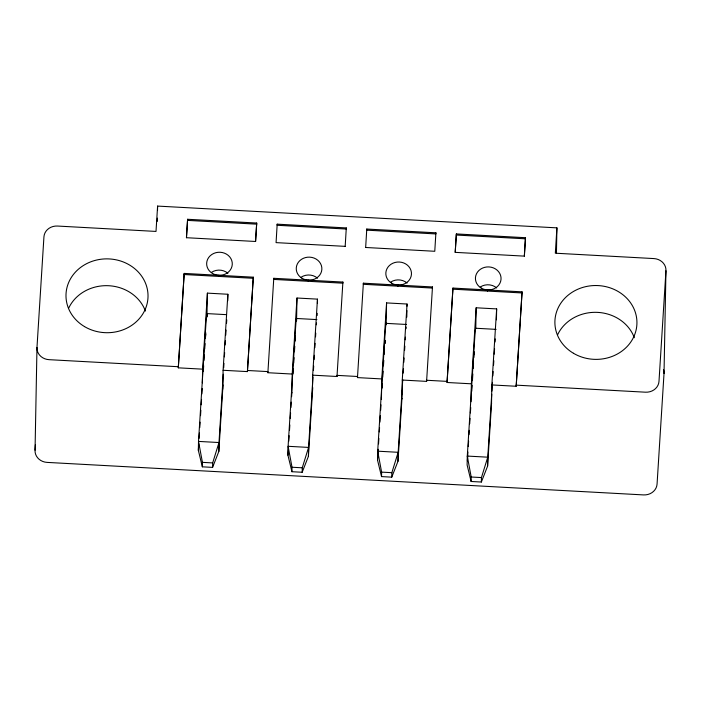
<?xml version="1.0" encoding="UTF-8"?>
<svg xmlns="http://www.w3.org/2000/svg" width="701" height="701" viewBox="0 0 701 701"><rect width="100%" height="100%" fill="white"/><g stroke="black" fill="none" stroke-linecap="round" stroke-linejoin="round"><path stroke-width="1.05" d="M295.384 339.897L295.384 338.925L295.174 340.642M556.918 227.86L555.323 253.201L653.875 258.573A12.82 11.54 1.1 0 1 665.95 270.788L664.022 373.519L657.065 484.093A12.82 11.54 1.1 0 1 643.544 494.915L47.125 462.397A12.82 11.54 1.1 0 1 35.05 450.182L36.978 347.451L43.935 236.868A12.82 11.54 1.1 0 1 57.456 226.046L156.008 231.426L157.602 206.085L556.918 227.86L556.445 252.991M157.313 221.385L157.374 218.107M157.515 210.449L157.602 206.085M202.615 369.164L178.299 367.832L184.188 273.416L253.298 277.184L247.409 371.6L223.093 370.277L227.878 294.254L207.4 293.132L202.615 369.164L202.352 382.869M178.299 367.832L184.188 273.416M186.484 237.735L187.596 219.273L256.706 223.041L255.593 241.503M223.006 384.91L218.826 451.462L212.587 467.383L202.344 466.822L198.348 450.349L198.514 441.411L205.472 330.828A30.765 0.535 -86.9 0 1 206.953 316.58M202.344 466.822L202.431 462.353L198.514 441.411L218.992 442.533L218.826 451.462M206.944 317.167L207.4 293.132M212.587 467.383L212.666 462.914L218.992 442.533L223.286 374.229M218.721 276.413L218.747 275.3M222.734 389.257L223.093 370.277M227.755 300.808L227.878 294.254M247.409 371.6L253.298 277.184M291.853 393.024L292.203 374.045L267.887 372.722L267.905 371.6L247.427 370.487M273.776 278.297L273.758 279.419L342.868 283.186L342.894 282.065L273.776 278.297L267.887 372.722M277.184 224.162L277.167 225.275L346.276 229.043L346.294 227.93L277.184 224.162L276.071 242.625L345.137 246.358M312.734 387.627L308.414 456.351L302.175 472.264L291.94 471.712L287.936 455.229L288.102 446.3L295.06 335.718A30.765 0.535 -86.9 0 1 296.567 319.56M291.94 471.712L292.019 467.243L288.102 446.3L308.58 447.413L308.414 456.351M295.375 340.756L295.471 335.437L295.13 340.87M296.558 320.962L296.987 298.021L317.465 299.134L317.387 303.507M302.175 472.264L302.262 467.804L308.58 447.413L313.014 376.945M308.317 281.303L308.335 280.181M312.331 394.146L312.681 375.166L317.465 299.134M317.159 315.529L317.202 313.338M312.681 375.166L336.997 376.49L337.023 375.377L357.501 376.49L357.475 377.602L381.791 378.934L381.44 397.914M363.372 283.186L363.346 284.299L432.464 288.067L432.482 286.954L363.372 283.186L357.475 377.602M366.772 229.043L366.754 230.165L435.864 233.932L435.891 232.811L366.772 229.043L365.659 247.506M401.962 398.352L398.002 461.232L391.763 477.153L381.528 476.592L377.524 460.119L377.69 451.181L384.647 340.598A30.765 0.535 -86.9 0 1 386.155 324.449M381.528 476.592L381.616 472.123L377.69 451.181L398.168 452.303L398.002 461.232M385.007 343.516L385.059 340.318L384.858 343.578M386.172 324.756L386.575 302.911L407.053 304.024L407.018 306.206M391.763 477.153L391.85 472.684L398.168 452.303L402.742 379.662M397.905 286.183L397.923 285.07M401.918 399.027L402.269 380.047L407.053 304.024M406.808 317.132L406.93 310.578M402.269 380.047L426.594 381.379L426.611 380.257L447.089 381.379L447.072 382.492L471.387 383.815L471.046 401.743M447.072 382.492L452.96 288.067L522.07 291.844L516.181 386.26L491.865 384.937L496.65 308.904L476.172 307.792L471.387 383.815M525.478 237.7L524.322 256.128L455.203 252.36L456.369 233.932L525.478 237.7L524.366 256.163M491.55 403.241L487.598 466.121L481.359 482.034L471.116 481.482L471.203 477.013L467.287 456.071L474.244 345.488A30.765 0.535 -86.9 0 1 475.707 328.322M475.777 328.55L476.172 307.792M481.359 482.034L481.438 477.574L487.765 457.183L491.716 394.304M487.493 291.073L487.519 289.951M487.598 466.121L487.765 457.183L467.287 456.071L467.12 465L471.116 481.482M491.506 403.916L491.865 384.937M496.439 319.831L496.65 308.904M516.181 386.26L522.07 291.844M35.05 450.182L35.392 444.758M187.596 219.273L186.431 237.709L255.55 241.477L256.706 223.041M198.348 450.349L198.751 443.838M199.093 438.423L199.434 432.999M199.776 427.575L200.118 422.16M200.53 415.649L200.872 410.234M201.205 404.81L201.546 399.395M201.888 393.971L202.23 388.547M203.325 371.206L203.667 365.782M204.009 360.367L204.35 354.943M204.718 349.019L205.06 343.586M205.402 338.154L205.744 332.721M223.698 367.727L223.969 363.39M224.381 356.879L224.653 352.55M225.126 344.953L225.398 340.625M225.74 335.201L225.95 331.95A30.765 0.535 -86.9 0 1 226.064 330.057M292.203 374.045L296.987 298.021M287.936 455.229L288.479 446.555M288.821 441.139L289.162 435.715M289.504 430.3L289.846 424.876M290.258 418.374L290.591 412.95M290.933 407.526L291.274 402.111M291.616 396.687L291.888 392.35M293.053 373.922L293.395 368.498M293.737 363.083L294.07 357.659M294.446 351.736L294.788 346.303M313.426 370.443L313.697 366.106M314.109 359.604L314.381 355.267M314.854 347.678L315.126 343.341M336.997 376.49L342.894 282.065M345.181 246.393L346.294 227.93M381.791 378.934L386.575 302.911M377.524 460.119L378.207 449.271M378.549 443.856L378.89 438.432M379.302 431.93L379.574 427.592M379.916 422.168L380.319 415.667M380.661 410.243L381.002 404.827M381.344 399.404L381.484 397.239M382.054 388.135L382.325 383.789M382.737 377.269L383.123 371.215M383.456 365.799L383.798 360.375M384.174 354.443L384.516 349.01M403.154 373.16L403.425 368.822M403.829 362.321L404.109 357.983M404.582 350.395L404.854 346.057M402.234 394.015L402.462 390.334M426.594 381.379L432.482 286.954M435.891 232.811L434.778 251.282L365.615 247.479M447.089 381.379L452.96 288.067M455.203 252.36L456.369 233.932M467.392 460.662L467.935 451.996M468.277 446.572L468.618 441.148M469.03 434.646L469.302 430.309M469.705 423.807L470.047 418.383M470.389 412.959L470.73 407.544M471.755 391.281L472.123 385.41M472.465 379.977L472.842 373.931M473.184 368.516L473.525 363.092M473.867 357.668L474.244 351.727M491.927 391.053L492.47 382.378M492.882 375.876L493.153 371.539M493.557 365.037L493.837 360.7M494.24 354.189L494.582 348.774M665.95 270.788L658.993 381.37A12.82 11.54 1.1 0 1 645.472 392.192L516.199 385.147M474.078 354.417L474.174 352.883M205.402 338.233L205.761 334.018M187.57 220.394L256.689 224.162M456.342 235.045L525.461 238.813M184.161 274.529L253.28 278.297M452.942 289.189L522.052 292.957M206.848 313.592L226.248 314.644M296.444 318.473L316.922 319.595M386.032 323.363L406.51 324.475M475.62 328.243L496.098 329.365M178.317 366.719L49.052 359.674A12.82 11.54 1.1 0 1 36.978 347.451M202.431 462.353L212.666 462.914M292.019 467.243L302.262 467.804M381.616 472.123L391.85 472.684M471.203 477.013L481.438 477.574M495.02 342.009A30.765 0.535 -86.9 0 1 495.23 338.907M405.248 339.827A30.765 0.535 -86.9 0 1 405.423 337.12M406.045 328.734A30.765 0.535 -86.9 0 1 406.186 327.087M315.538 336.83A30.765 0.535 -86.9 0 1 315.774 333.115M316.37 324.808A30.765 0.535 -86.9 0 1 316.528 322.977M226.528 323.301A30.765 0.535 -86.9 0 1 226.782 319.919M480.238 287.033A12.82 11.54 1.1 0 1 496.685 287.927M390.641 282.144A12.82 11.54 1.1 0 1 407.097 283.038M301.053 277.254A12.82 11.54 1.1 0 1 317.509 278.157M211.465 272.374A12.82 11.54 1.1 0 1 227.913 273.267M557.724 334.543A41.026 36.925 1.1 0 1 597.138 312.357A41.026 36.925 1.1 0 1 634.335 337.716M68.812 307.879A41.026 36.925 1.1 0 1 108.234 285.701A41.026 36.925 1.1 0 1 145.422 311.06M663.496 369.532A12.82 11.54 1.1 0 1 664.022 373.519M481.21 288.067A12.82 11.54 1.1 0 0 501.04 279.138A12.82 11.54 1.1 0 0 482.472 268.115A12.82 11.54 1.1 0 0 481.21 288.067M573.436 353.26A41.026 36.925 1.1 0 0 636.876 324.686A41.026 36.925 1.1 0 0 577.449 289.408A41.026 36.925 1.1 0 0 573.436 353.26M391.622 283.178A12.82 11.54 1.1 0 0 411.452 274.249A12.82 11.54 1.1 0 0 392.875 263.225A12.82 11.54 1.1 0 0 391.622 283.178M302.035 278.288A12.82 11.54 1.1 0 0 321.855 269.368A12.82 11.54 1.1 0 0 303.288 258.345A12.82 11.54 1.1 0 0 302.035 278.288M84.523 326.596A41.026 36.925 1.1 0 0 147.964 298.021A41.026 36.925 1.1 0 0 88.536 262.752A41.026 36.925 1.1 0 0 84.523 326.596M212.438 273.408A12.82 11.54 1.1 0 0 232.268 264.479A12.82 11.54 1.1 0 0 213.7 253.455A12.82 11.54 1.1 0 0 212.438 273.408"/></g></svg>
